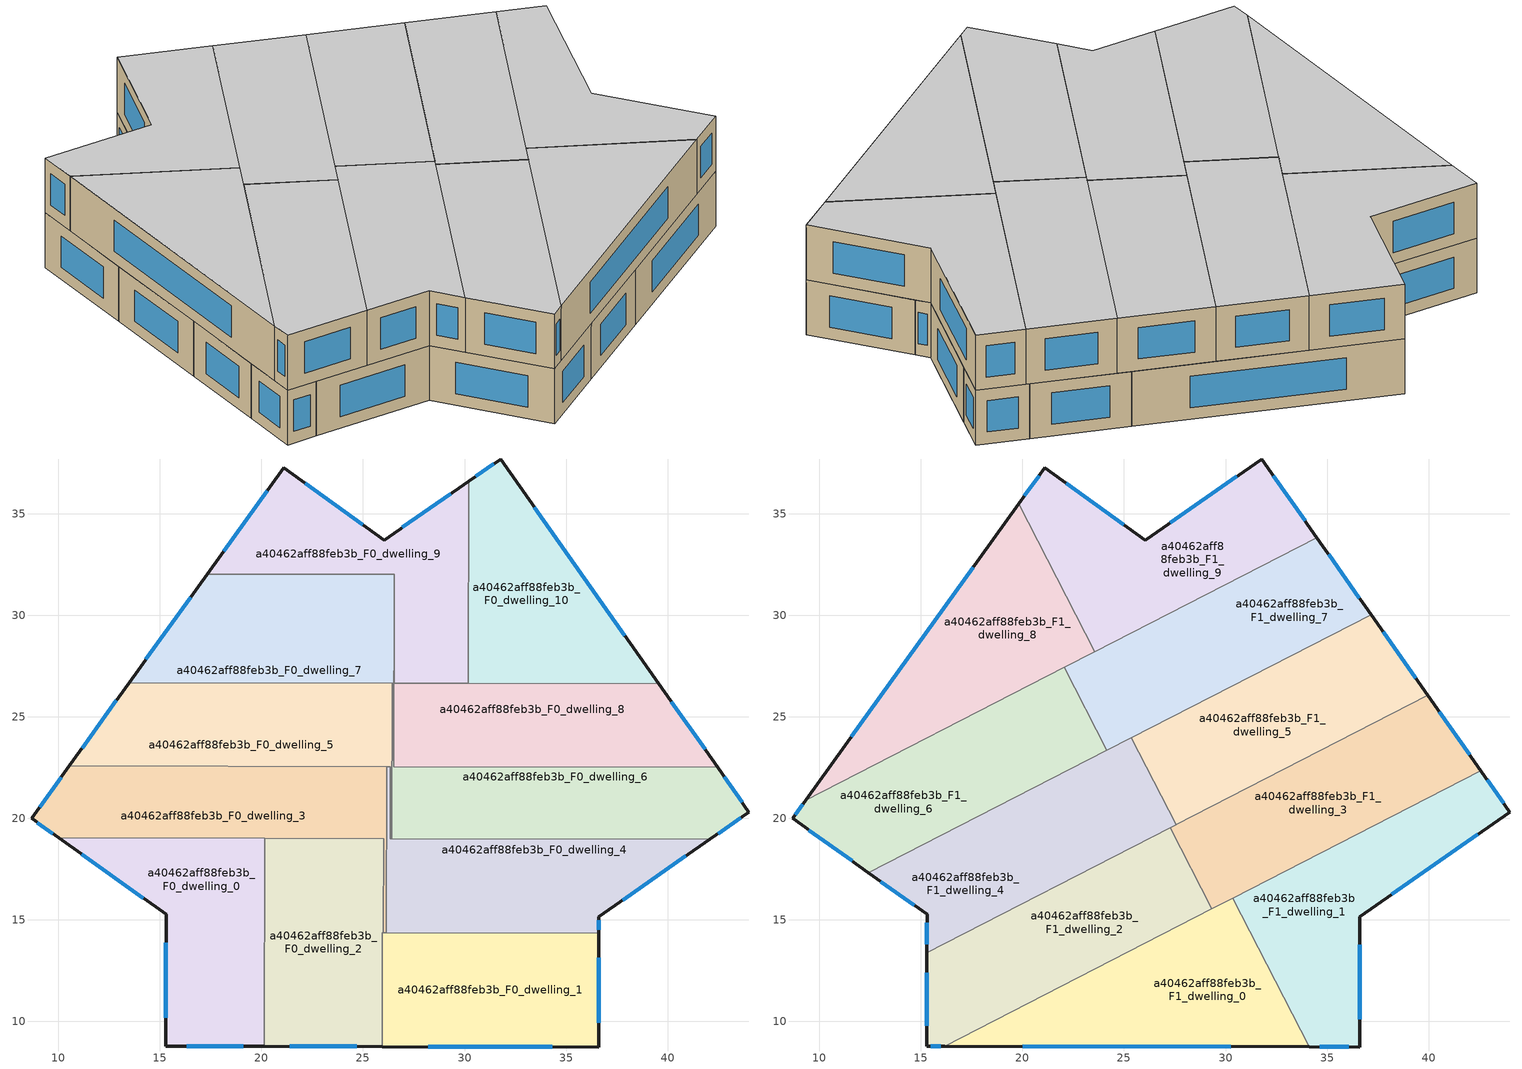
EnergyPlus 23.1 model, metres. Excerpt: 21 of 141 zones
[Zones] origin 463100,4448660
a40462aff88feb3b_F0_dwelling_0
 floor ground (EU_floor_Construction): 20.16,19.01 20.14,8.78 15.28,8.79 15.3,15.27 10.02,19.04 z0
 wall outside (EU_wall_Construction): 10.02,19.04 15.3,15.27 15.28,8.79 20.14,8.78 z0:3
 wall to a40462aff88feb3b_F0_dwelling_2 (EU_wall_Construction): 20.14,8.78 20.16,19.01 z0:3
 wall to a40462aff88feb3b_F0_dwelling_3 (EU_wall_Construction): 20.16,19.01 10.02,19.04 z0:3
 window (EU_Window_Construction): 11.15,18.23 14.17,16.08 / 16.32,8.79 19.1,8.78 / 15.3,13.88 15.29,10.18 z0.64:2.36
a40462aff88feb3b_F0_dwelling_1
 floor ground (EU_floor_Construction): 36.61,14.34 36.6,8.74 25.94,8.76 25.96,14.36 z0
 wall outside (EU_wall_Construction): 25.94,8.76 36.6,8.74 36.61,14.34 z0:3
 wall to a40462aff88feb3b_F0_dwelling_2 (EU_wall_Construction): 26.01,14.36 25.96,14.36 25.94,8.76 z0:3
 wall to a40462aff88feb3b_F0_dwelling_4 (EU_wall_Construction): 36.61,14.34 26.15,14.36 z0:3
 wall to a40462aff88feb3b_F0_dwelling_3 (EU_wall_Construction): 26.15,14.36 26.01,14.36 z0:3
 window (EU_Window_Construction): 28.23,8.76 34.32,8.75 / 36.6,9.94 36.61,13.14 z0.64:2.36
a40462aff88feb3b_F0_dwelling_10
 floor ground (EU_floor_Construction): 31.78,37.7 39.57,26.63 30.19,26.65 30.21,36.61 z0
 wall outside (EU_wall_Construction): 39.57,26.63 31.78,37.7 30.21,36.61 z0:3
 wall to a40462aff88feb3b_F0_dwelling_9 (EU_wall_Construction): 30.21,36.61 30.19,26.65 z0:3
 wall to a40462aff88feb3b_F0_dwelling_8 (EU_wall_Construction): 30.19,26.65 39.57,26.63 z0:3
 window (EU_Window_Construction): 31.44,37.47 30.55,36.84 / 37.9,29 33.45,35.33 z0.64:2.36
a40462aff88feb3b_F0_dwelling_2
 floor ground (EU_floor_Construction): 26.02,19 26.01,14.36 25.96,14.36 25.94,8.76 20.14,8.78 20.16,19.01 z0
 wall outside (EU_wall_Construction): 20.14,8.78 25.94,8.76 z0:3
 wall to a40462aff88feb3b_F0_dwelling_3 (EU_wall_Construction): 26.01,14.36 26.02,19 20.16,19.01 z0:3
 window (EU_Window_Construction): 21.38,8.78 24.7,8.77 z0.64:2.36
a40462aff88feb3b_F0_dwelling_3
 floor ground (EU_floor_Construction): 26.17,22.55 26.15,14.36 26.01,14.36 26.02,19 10.02,19.04 8.67,20 10.53,22.58 z0
 wall outside (EU_wall_Construction): 10.53,22.58 8.67,20 10.02,19.04 z0:3
 wall to a40462aff88feb3b_F0_dwelling_4 (EU_wall_Construction): 26.15,14.36 26.17,22.55 z0:3
 wall to a40462aff88feb3b_F0_dwelling_5 (EU_wall_Construction): 26.17,22.55 10.53,22.58 z0:3
 window (EU_Window_Construction): 8.96,19.79 9.73,19.24 / 10.13,22.03 9.07,20.55 z0.64:2.36
a40462aff88feb3b_F0_dwelling_4
 floor ground (EU_floor_Construction): 42.08,18.97 36.61,15.16 36.61,14.34 26.15,14.36 26.17,22.55 26.35,22.55 26.35,19 z0
 wall outside (EU_wall_Construction): 36.61,14.34 36.61,15.16 42.08,18.97 z0:3
 wall to a40462aff88feb3b_F0_dwelling_5 (EU_wall_Construction): 26.43,19 26.35,19 26.35,22.55 26.17,22.55 z0:3
 wall to a40462aff88feb3b_F0_dwelling_6 (EU_wall_Construction): 42.08,18.97 26.43,19 z0:3
 window (EU_Window_Construction): 37.79,15.97 40.91,18.15 / 36.61,14.51 36.61,14.98 z0.64:2.36
a40462aff88feb3b_F0_dwelling_5
 floor ground (EU_floor_Construction): 26.45,26.66 26.43,19 26.35,19 26.35,22.55 10.53,22.58 13.49,26.69 z0
 wall outside (EU_wall_Construction): 13.49,26.69 10.53,22.58 z0:3
 wall to a40462aff88feb3b_F0_dwelling_6 (EU_wall_Construction): 26.43,19 26.45,26.66 z0:3
 wall to a40462aff88feb3b_F0_dwelling_7 (EU_wall_Construction): 26.45,26.66 13.49,26.69 z0:3
 window (EU_Window_Construction): 12.85,25.81 11.16,23.46 z0.64:2.36
a40462aff88feb3b_F0_dwelling_6
 floor ground (EU_floor_Construction): 42.47,22.51 44.01,20.32 42.08,18.97 26.43,19 26.45,26.66 26.52,26.66 26.51,22.55 z0
 wall outside (EU_wall_Construction): 42.08,18.97 44.01,20.32 42.47,22.51 z0:3
 wall to a40462aff88feb3b_F0_dwelling_7 (EU_wall_Construction): 26.52,22.55 26.51,22.55 26.52,26.66 26.45,26.66 z0:3
 wall to a40462aff88feb3b_F0_dwelling_8 (EU_wall_Construction): 42.47,22.51 26.52,22.55 z0:3
 window (EU_Window_Construction): 43.68,20.79 42.8,22.04 / 42.49,19.26 43.6,20.03 z0.64:2.36
a40462aff88feb3b_F0_dwelling_7
 floor ground (EU_floor_Construction): 26.54,32.02 26.52,22.55 26.51,22.55 26.52,26.66 13.49,26.69 17.33,32.04 z0
 wall outside (EU_wall_Construction): 17.33,32.04 13.49,26.69 z0:3
 wall to a40462aff88feb3b_F0_dwelling_8 (EU_wall_Construction): 26.52,22.55 26.54,32.02 z0:3
 wall to a40462aff88feb3b_F0_dwelling_9 (EU_wall_Construction): 26.54,32.02 17.33,32.04 z0:3
 window (EU_Window_Construction): 16.51,30.89 14.31,27.83 z0.64:2.36
 ceiling adiabatic (EU_roof_Construction): 26.54,29.74 26.54,32.02 21.61,32.03 23.57,28.21 z3
a40462aff88feb3b_F0_dwelling_8
 floor ground (EU_floor_Construction): 39.57,26.63 42.47,22.51 26.52,22.55 26.54,32.02 26.54,26.66 z0
 wall outside (EU_wall_Construction): 42.47,22.51 39.57,26.63 z0:3
 wall to a40462aff88feb3b_F0_dwelling_9 (EU_wall_Construction): 30.19,26.65 26.54,26.66 26.55,32.02 z0:3
 window (EU_Window_Construction): 41.85,23.39 40.19,25.75 z0.64:2.36
a40462aff88feb3b_F0_dwelling_9
 floor ground (EU_floor_Construction): 30.21,36.61 30.19,26.65 26.54,26.66 26.55,32.02 17.33,32.04 21.09,37.26 26.06,33.71 z0
 wall outside (EU_wall_Construction): 30.21,36.61 26.06,33.71 21.09,37.26 17.33,32.04 z0:3
 window (EU_Window_Construction): 20.29,36.14 18.14,33.16 / 24.99,34.47 22.16,36.5 / 29.32,35.99 26.95,34.33 z0.64:2.36
a40462aff88feb3b_F1_dwelling_0
 floor to a40462aff88feb3b_F0_dwelling_1 (EU_floor_Construction): 31.24,14.35 34.11,8.75 25.94,8.77 25.95,13.81 27.02,14.36 z3
 floor to a40462aff88feb3b_F0_dwelling_4 (EU_floor_Construction): 30.35,16.07 31.24,14.35 27.02,14.36 z3
 floor to a40462aff88feb3b_F0_dwelling_2 (EU_floor_Construction): 25.95,13.81 25.94,8.77 20.14,8.78 20.15,10.83 z3
 floor to a40462aff88feb3b_F0_dwelling_0 (EU_floor_Construction): 20.15,10.83 20.14,8.78 16.17,8.79 z3
 wall outside (EU_wall_Construction): 16.17,8.79 34.11,8.75 z3:6
 wall to a40462aff88feb3b_F1_dwelling_1 (EU_wall_Construction): 34.11,8.75 30.35,16.07 z3:6
 wall to a40462aff88feb3b_F1_dwelling_2 (EU_wall_Construction): 29.33,15.54 16.17,8.79 z3:6
 wall to a40462aff88feb3b_F1_dwelling_3 (EU_wall_Construction): 30.35,16.07 29.33,15.54 z3:6
 window (EU_Window_Construction): 20.01,8.78 30.27,8.76 z3.64:5.36
 ceiling to a40462aff88feb3b_F2_dwelling_0 (EU_floor_Construction): 34.11,8.75 30.35,16.07 16.17,8.79 z6
a40462aff88feb3b_F1_dwelling_1
 floor to a40462aff88feb3b_F0_dwelling_4 (EU_floor_Construction): 42.08,18.97 36.61,15.16 36.61,14.34 31.24,14.35 30.35,16.07 36.03,18.98 z3
 floor to a40462aff88feb3b_F0_dwelling_1 (EU_floor_Construction): 36.61,14.34 36.6,8.74 34.11,8.75 31.24,14.35 z3
 floor to a40462aff88feb3b_F0_dwelling_6 (EU_floor_Construction): 42.58,22.35 44.01,20.32 42.08,18.97 36.03,18.98 z3
 wall outside (EU_wall_Construction): 34.11,8.75 36.6,8.74 36.61,15.16 44.01,20.32 42.58,22.35 z3:6
 wall to a40462aff88feb3b_F1_dwelling_3 (EU_wall_Construction): 42.58,22.35 30.35,16.07 z3:6
 window (EU_Window_Construction): 43.71,20.75 42.89,21.91 / 38.2,16.26 42.43,19.21 / 36.6,10.12 36.61,13.78 / 34.65,8.75 36.07,8.74 z3.64:5.36
 ceiling to a40462aff88feb3b_F2_dwelling_1 (EU_floor_Construction): 36.6,8.74 36.61,15.16 44.01,20.32 42.58,22.35 30.35,16.07 34.11,8.75 z6
a40462aff88feb3b_F1_dwelling_2
 floor to a40462aff88feb3b_F0_dwelling_2 (EU_floor_Construction): 26.02,18.9 26.01,14.36 25.96,14.36 25.95,13.81 20.15,10.83 20.16,15.89 z3
 floor to a40462aff88feb3b_F0_dwelling_0 (EU_floor_Construction): 20.16,15.89 20.15,10.83 16.17,8.79 15.28,8.79 15.29,13.39 z3
 floor to a40462aff88feb3b_F0_dwelling_4 (EU_floor_Construction): 27.56,19 29.33,15.54 27.02,14.36 26.15,14.36 26.16,18.97 26.35,19.07 26.35,19 z3
 floor to a40462aff88feb3b_F0_dwelling_3 (EU_floor_Construction): 26.16,18.97 26.15,14.36 26.01,14.36 26.02,18.9 z3
 floor to a40462aff88feb3b_F0_dwelling_6 (EU_floor_Construction): 27.28,19.54 27.55,19 26.43,19 26.43,19.11 z3
 floor to a40462aff88feb3b_F0_dwelling_1 (EU_floor_Construction): 27.02,14.36 25.95,13.81 25.96,14.36 26.03,14.36 26.15,14.36 z3
 wall outside (EU_wall_Construction): 15.29,13.39 15.28,8.79 16.17,8.79 z3:6
 wall to a40462aff88feb3b_F1_dwelling_3 (EU_wall_Construction): 29.33,15.54 27.28,19.54 z3:6
 wall to a40462aff88feb3b_F1_dwelling_4 (EU_wall_Construction): 27.28,19.54 15.29,13.39 z3:6
 window (EU_Window_Construction): 15.47,8.79 15.98,8.79 / 15.29,12.41 15.29,9.78 z3.64:5.36
 ceiling to a40462aff88feb3b_F2_dwelling_2 (EU_floor_Construction): 29.33,15.54 27.28,19.54 15.29,13.39 15.28,8.79 16.17,8.79 z6
a40462aff88feb3b_F1_dwelling_3
 floor to a40462aff88feb3b_F0_dwelling_6 (EU_floor_Construction): 42.47,22.51 42.58,22.35 36.03,18.98 27.56,19 27.28,19.54 33.1,22.53 z3
 floor to a40462aff88feb3b_F0_dwelling_8 (EU_floor_Construction): 39.97,26.06 42.47,22.51 33.1,22.53 z3
 floor to a40462aff88feb3b_F0_dwelling_4 (EU_floor_Construction): 36.03,18.98 29.33,15.54 27.56,19 z3
 wall outside (EU_wall_Construction): 42.58,22.35 39.97,26.06 z3:6
 wall to a40462aff88feb3b_F1_dwelling_5 (EU_wall_Construction): 39.97,26.06 27.56,19.69 z3:6
 wall to a40462aff88feb3b_F1_dwelling_4 (EU_wall_Construction): 27.56,19.69 27.28,19.54 z3:6
 window (EU_Window_Construction): 42.02,23.14 40.53,25.26 z3.64:5.36
 ceiling to a40462aff88feb3b_F2_dwelling_3 (EU_floor_Construction): 42.58,22.35 39.97,26.06 27.28,19.54 29.33,15.54 z6
a40462aff88feb3b_F1_dwelling_4
 floor to a40462aff88feb3b_F0_dwelling_0 (EU_floor_Construction): 20.16,19.01 20.16,15.89 15.29,13.39 15.3,15.27 12.41,17.33 15.71,19.03 z3
 floor to a40462aff88feb3b_F0_dwelling_3 (EU_floor_Construction): 26.1,22.55 26.17,22.4 26.16,18.97 26.02,18.9 26.02,19 15.71,19.03 22.59,22.56 z3
 floor to a40462aff88feb3b_F0_dwelling_2 (EU_floor_Construction): 26.02,19 26.02,18.9 20.16,15.89 20.16,19.01 z3
 floor to a40462aff88feb3b_F0_dwelling_6 (EU_floor_Construction): 26.43,21.89 27.56,19.69 26.43,19.11 z3
 floor to a40462aff88feb3b_F0_dwelling_5 (EU_floor_Construction): 25.36,23.98 26.1,22.55 22.59,22.56 z3; 26.35,22.05 26.43,21.89 26.43,19.11 26.35,19.07 z3
 floor to a40462aff88feb3b_F0_dwelling_4 (EU_floor_Construction): 26.17,22.4 26.35,22.05 26.35,19.07 26.16,18.97 z3
 wall outside (EU_wall_Construction): 12.41,17.33 15.3,15.27 15.29,13.39 z3:6
 wall to a40462aff88feb3b_F1_dwelling_5 (EU_wall_Construction): 27.56,19.69 25.36,23.98 z3:6
 wall to a40462aff88feb3b_F1_dwelling_6 (EU_wall_Construction): 24.15,23.36 12.41,17.33 z3:6
 wall to a40462aff88feb3b_F1_dwelling_7 (EU_wall_Construction): 25.36,23.98 24.15,23.36 z3:6
 window (EU_Window_Construction): 13.03,16.89 14.68,15.71 / 15.3,14.87 15.3,13.8 z3.64:5.36
 ceiling to a40462aff88feb3b_F2_dwelling_4 (EU_floor_Construction): 27.56,19.69 25.36,23.98 12.41,17.33 15.3,15.27 15.29,13.39 z6
a40462aff88feb3b_F1_dwelling_5
 floor to a40462aff88feb3b_F0_dwelling_8 (EU_floor_Construction): 39.57,26.63 39.97,26.06 33.1,22.53 26.52,22.55 26.53,24.58 30.56,26.65 z3
 floor to a40462aff88feb3b_F0_dwelling_10 (EU_floor_Construction): 37.17,30.04 39.57,26.63 30.56,26.65 z3
 floor to a40462aff88feb3b_F0_dwelling_6 (EU_floor_Construction): 33.1,22.53 27.56,19.69 26.43,21.89 26.44,24.53 26.51,24.57 26.51,22.55 z3
 floor to a40462aff88feb3b_F0_dwelling_5 (EU_floor_Construction): 26.44,24.53 26.43,21.89 26.35,22.05 26.35,22.55 26.1,22.55 25.36,23.98 z3
 floor to a40462aff88feb3b_F0_dwelling_4 (EU_floor_Construction): 26.35,22.55 26.35,22.05 26.17,22.4 26.17,22.55 z3
 floor to a40462aff88feb3b_F0_dwelling_7 (EU_floor_Construction): 26.53,24.58 26.52,22.55 26.51,22.55 26.51,24.57 z3
 wall outside (EU_wall_Construction): 39.97,26.06 37.17,30.04 z3:6
 wall to a40462aff88feb3b_F1_dwelling_7 (EU_wall_Construction): 37.17,30.04 25.36,23.98 z3:6
 window (EU_Window_Construction): 39.37,26.91 37.77,29.19 z3.64:5.36
 ceiling to a40462aff88feb3b_F2_dwelling_5 (EU_floor_Construction): 39.97,26.06 37.17,30.04 25.36,23.98 27.56,19.69 z6
a40462aff88feb3b_F1_dwelling_6
 floor to a40462aff88feb3b_F0_dwelling_3 (EU_floor_Construction): 22.59,22.56 15.71,19.03 10.02,19.04 8.67,20 9.32,20.9 12.59,22.58 z3
 floor to a40462aff88feb3b_F0_dwelling_0 (EU_floor_Construction): 15.71,19.03 12.41,17.33 10.02,19.04 z3
 floor to a40462aff88feb3b_F0_dwelling_5 (EU_floor_Construction): 22.45,26.67 24.15,23.36 22.59,22.56 12.59,22.58 20.57,26.67 z3
 floor to a40462aff88feb3b_F0_dwelling_7 (EU_floor_Construction): 22.06,27.44 22.45,26.67 20.57,26.67 z3
 wall outside (EU_wall_Construction): 9.32,20.9 8.67,20 12.41,17.33 z3:6
 wall to a40462aff88feb3b_F1_dwelling_7 (EU_wall_Construction): 24.15,23.36 22.06,27.44 z3:6
 wall to a40462aff88feb3b_F1_dwelling_8 (EU_wall_Construction): 22.06,27.44 9.32,20.9 z3:6
 window (EU_Window_Construction): 9.18,20.71 8.81,20.19 / 9.47,19.43 11.61,17.9 z3.64:5.36
 ceiling to a40462aff88feb3b_F2_dwelling_6 (EU_floor_Construction): 24.15,23.36 22.06,27.44 9.32,20.9 8.67,20 12.41,17.33 z6
a40462aff88feb3b_F1_dwelling_7
 floor outside (EU_floor_Construction): 26.55,29.74 26.53,24.58 26.54,29.74 z3
 floor to a40462aff88feb3b_F0_dwelling_10 (EU_floor_Construction): 34.5,33.83 37.17,30.04 30.56,26.65 30.19,26.65 30.2,31.62 z3
 floor to a40462aff88feb3b_F0_dwelling_5 (EU_floor_Construction): 26.45,26.66 26.44,24.53 24.15,23.36 22.45,26.67 z3
 floor to a40462aff88feb3b_F0_dwelling_8 (EU_floor_Construction): 30.56,26.65 26.53,24.58 26.55,29.74 26.54,26.66 z3
 floor to a40462aff88feb3b_F0_dwelling_9 (EU_floor_Construction): 30.2,31.62 30.19,26.65 26.54,26.66 26.55,29.74 z3
 floor to a40462aff88feb3b_F0_dwelling_6 (EU_floor_Construction): 26.52,26.66 26.51,24.57 26.44,24.53 26.45,26.66 z3
 floor to a40462aff88feb3b_F0_dwelling_7 (EU_floor_Construction): 26.54,29.74 26.53,24.58 26.51,24.57 26.52,26.66 22.45,26.67 22.06,27.44 z3
 wall outside (EU_wall_Construction): 37.17,30.04 34.51,33.83 z3:6
 wall to a40462aff88feb3b_F1_dwelling_9 (EU_wall_Construction): 34.51,33.83 23.57,28.21 z3:6
 wall to a40462aff88feb3b_F1_dwelling_8 (EU_wall_Construction): 23.57,28.21 22.06,27.44 z3:6
 window (EU_Window_Construction): 36.6,30.85 35.08,33.02 z3.64:5.36
 ceiling to a40462aff88feb3b_F2_dwelling_7 (EU_floor_Construction): 37.17,30.04 34.51,33.83 22.06,27.44 24.15,23.36 z6
a40462aff88feb3b_F1_dwelling_8
 floor to a40462aff88feb3b_F0_dwelling_5 (EU_floor_Construction): 20.57,26.67 12.59,22.58 10.53,22.58 13.49,26.69 z3
 floor to a40462aff88feb3b_F0_dwelling_3 (EU_floor_Construction): 12.59,22.58 9.32,20.9 10.53,22.58 z3
 floor to a40462aff88feb3b_F0_dwelling_7 (EU_floor_Construction): 21.61,32.03 23.57,28.21 20.57,26.67 13.49,26.69 17.33,32.04 z3
 floor to a40462aff88feb3b_F0_dwelling_9 (EU_floor_Construction): 19.83,35.5 21.61,32.03 17.33,32.04 z3
 wall outside (EU_wall_Construction): 19.83,35.5 9.32,20.9 z3:6
 wall to a40462aff88feb3b_F1_dwelling_9 (EU_wall_Construction): 23.57,28.21 19.83,35.5 z3:6
 window (EU_Window_Construction): 17.58,32.37 11.57,24.03 z3.64:5.36
 ceiling to a40462aff88feb3b_F2_dwelling_8 (EU_floor_Construction): 23.57,28.21 19.83,35.5 9.32,20.9 z6
a40462aff88feb3b_F1_dwelling_9
 floor to a40462aff88feb3b_F0_dwelling_9 (EU_floor_Construction): 30.21,36.61 30.2,31.62 26.55,29.74 26.55,32.02 21.61,32.03 19.83,35.5 21.09,37.26 26.06,33.71 z3
 floor adiabatic (EU_floor_Construction): 26.55,32.02 26.55,29.74 23.57,28.21 21.61,32.03 z3
 floor to a40462aff88feb3b_F0_dwelling_10 (EU_floor_Construction): 31.78,37.7 34.5,33.83 30.2,31.62 30.21,36.61 z3
 wall outside (EU_wall_Construction): 34.51,33.83 31.78,37.7 26.06,33.71 21.09,37.26 19.83,35.5 z3:6
 window (EU_Window_Construction): 20.82,36.89 20.1,35.88 / 24.99,34.47 22.16,36.5 / 30.55,36.85 27.28,34.57 / 33.92,34.66 32.36,36.87 z3.64:5.36
 ceiling to a40462aff88feb3b_F2_dwelling_9 (EU_floor_Construction): 34.51,33.83 31.78,37.7 26.06,33.71 21.09,37.26 19.83,35.5 23.57,28.21 z6
[Building]
EU S2 Campaign: North Axis=0; Terrain=City; Solar Distribution=FullExterior
[Site:Location]
Yerevan-Zvartnots.Intl.AP: Latitude=40.15; Longitude=44.383; Time Zone=4; Elevation=854
[SizingPeriod:WeatherFileDays]
AnnualSizingPeriod: Begin Month=1; Begin Day of Month=1; End Month=12; End Day of Month=31; Day of Week for Start Day=Monday; Use Weather File Daylight Saving Period=No; Use Weather File Rain and Snow Indicators=No
[MATERIAL]
EU_InternalMass_Material: Roughness=MediumRough; Thickness=0.1; Conductivity=1; Density=1800; Specific Heat=900; Thermal Absorptance=0.9; Solar Absorptance=0.7; Visible Absorptance=0.7
[MATERIAL:NOMASS] Roughness=MediumRough; Thermal Absorptance=0.9; Solar Absorptance=0.7; Visible Absorptance=0.7
Name | Thermal Resistance
EU_wall_NoMass | 1.05043
EU_roof_NoMass | 1.45357
EU_floor_NoMass | 0.478065
[WINDOWMATERIAL:SIMPLEGLAZINGSYSTEM]
EU_Window_SimpleGlazing: UFactor=2.5566; Solar Heat Gain Coefficient=0.75; Visible Transmittance=0.75
[CONSTRUCTION]
EU_wall_Construction: EU_wall_NoMass
EU_roof_Construction: EU_roof_NoMass
EU_floor_Construction: EU_floor_NoMass
EU_Window_Construction: EU_Window_SimpleGlazing
EU_InternalMass_Construction: EU_InternalMass_Material
[ZONE] Type=1; Multiplier=1; Ceiling Height=autocalculate; Floor Area=autocalculate; Part of Total Floor Area=Yes
Name | Volume
a40462aff88feb3b_F0_dwelling_0 | 178.931
a40462aff88feb3b_F1_dwelling_0; a40462aff88feb3b_F1_dwelling_7 | 196.815
a40462aff88feb3b_F0_dwelling_1 | 178.919
a40462aff88feb3b_F1_dwelling_1 | 196.827
a40462aff88feb3b_F0_dwelling_10 | 178.902
a40462aff88feb3b_F0_dwelling_2 | 178.923
a40462aff88feb3b_F1_dwelling_2; a40462aff88feb3b_F1_dwelling_9 | 196.801
a40462aff88feb3b_F0_dwelling_3; a40462aff88feb3b_F0_dwelling_7 | 178.937
a40462aff88feb3b_F1_dwelling_3 | 196.794
a40462aff88feb3b_F0_dwelling_4 | 178.929
a40462aff88feb3b_F1_dwelling_4; a40462aff88feb3b_F1_dwelling_6 | 196.822
a40462aff88feb3b_F0_dwelling_5 | 178.92
a40462aff88feb3b_F1_dwelling_5 | 196.834
a40462aff88feb3b_F0_dwelling_6 | 178.927
a40462aff88feb3b_F0_dwelling_8 | 178.849
a40462aff88feb3b_F1_dwelling_8 | 196.807
a40462aff88feb3b_F0_dwelling_9 | 178.916
[INTERNALMASS] Construction=EU_InternalMass_Construction
Name | Zone or ZoneList | Surface Area
a40462aff88feb3b_F0_dwelling_0_EU_InternalMass | a40462aff88feb3b_F0_dwelling_0 | 59.6459
a40462aff88feb3b_F0_dwelling_1_EU_InternalMass | a40462aff88feb3b_F0_dwelling_1 | 59.6411
a40462aff88feb3b_F0_dwelling_2_EU_InternalMass | a40462aff88feb3b_F0_dwelling_2 | 59.6411
a40462aff88feb3b_F0_dwelling_3_EU_InternalMass | a40462aff88feb3b_F0_dwelling_3 | 59.6454
a40462aff88feb3b_F0_dwelling_4_EU_InternalMass | a40462aff88feb3b_F0_dwelling_4 | 59.6446
a40462aff88feb3b_F0_dwelling_5_EU_InternalMass | a40462aff88feb3b_F0_dwelling_5 | 59.6383
a40462aff88feb3b_F0_dwelling_6_EU_InternalMass | a40462aff88feb3b_F0_dwelling_6 | 59.6427
a40462aff88feb3b_F0_dwelling_7_EU_InternalMass | a40462aff88feb3b_F0_dwelling_7 | 59.6465
a40462aff88feb3b_F0_dwelling_8_EU_InternalMass | a40462aff88feb3b_F0_dwelling_8 | 59.641
a40462aff88feb3b_F0_dwelling_9_EU_InternalMass | a40462aff88feb3b_F0_dwelling_9 | 59.6387
a40462aff88feb3b_F0_dwelling_10_EU_InternalMass | a40462aff88feb3b_F0_dwelling_10 | 59.6341
a40462aff88feb3b_F1_dwelling_0_EU_InternalMass | a40462aff88feb3b_F1_dwelling_0 | 65.609
a40462aff88feb3b_F1_dwelling_1_EU_InternalMass | a40462aff88feb3b_F1_dwelling_1 | 65.6089
a40462aff88feb3b_F1_dwelling_2_EU_InternalMass | a40462aff88feb3b_F1_dwelling_2 | 65.6001
a40462aff88feb3b_F1_dwelling_3_EU_InternalMass | a40462aff88feb3b_F1_dwelling_3 | 65.5973
a40462aff88feb3b_F1_dwelling_4_EU_InternalMass | a40462aff88feb3b_F1_dwelling_4 | 65.6062
a40462aff88feb3b_F1_dwelling_5_EU_InternalMass | a40462aff88feb3b_F1_dwelling_5 | 65.6129
a40462aff88feb3b_F1_dwelling_6_EU_InternalMass | a40462aff88feb3b_F1_dwelling_6 | 65.6077
a40462aff88feb3b_F1_dwelling_7_EU_InternalMass | a40462aff88feb3b_F1_dwelling_7 | 65.6056
a40462aff88feb3b_F1_dwelling_8_EU_InternalMass | a40462aff88feb3b_F1_dwelling_8 | 65.602
a40462aff88feb3b_F1_dwelling_9_EU_InternalMass | a40462aff88feb3b_F1_dwelling_9 | 65.6014
[OTHEREQUIPMENT] Fuel Type=Electricity; Design Level Calculation Method=Watts/Area; Power per Zone Floor Area=1; Fraction Latent=0; Fraction Radiant=0; Fraction Lost=0; Carbon Dioxide Generation Rate=0; EndUse Subcategory=EU_Step8_InternalGains
Name | Zone or ZoneList or Space or SpaceList | Schedule
EU_Step8_InternalGain_a40462aff88feb3b_F0_dwelling_0_f000 | a40462aff88feb3b_F0_dwelling_0 | EU_Step8_GainSchedule_a40462aff88feb3b_F0_dwelling_0_f000
EU_Step8_InternalGain_a40462aff88feb3b_F0_dwelling_1_f000 | a40462aff88feb3b_F0_dwelling_1 | EU_Step8_GainSchedule_a40462aff88feb3b_F0_dwelling_1_f000
EU_Step8_InternalGain_a40462aff88feb3b_F0_dwelling_2_f000 | a40462aff88feb3b_F0_dwelling_2 | EU_Step8_GainSchedule_a40462aff88feb3b_F0_dwelling_2_f000
EU_Step8_InternalGain_a40462aff88feb3b_F0_dwelling_3_f000 | a40462aff88feb3b_F0_dwelling_3 | EU_Step8_GainSchedule_a40462aff88feb3b_F0_dwelling_3_f000
EU_Step8_InternalGain_a40462aff88feb3b_F0_dwelling_4_f000 | a40462aff88feb3b_F0_dwelling_4 | EU_Step8_GainSchedule_a40462aff88feb3b_F0_dwelling_4_f000
EU_Step8_InternalGain_a40462aff88feb3b_F0_dwelling_5_f000 | a40462aff88feb3b_F0_dwelling_5 | EU_Step8_GainSchedule_a40462aff88feb3b_F0_dwelling_5_f000
EU_Step8_InternalGain_a40462aff88feb3b_F0_dwelling_6_f000 | a40462aff88feb3b_F0_dwelling_6 | EU_Step8_GainSchedule_a40462aff88feb3b_F0_dwelling_6_f000
EU_Step8_InternalGain_a40462aff88feb3b_F0_dwelling_7_f000 | a40462aff88feb3b_F0_dwelling_7 | EU_Step8_GainSchedule_a40462aff88feb3b_F0_dwelling_7_f000
EU_Step8_InternalGain_a40462aff88feb3b_F0_dwelling_8_f000 | a40462aff88feb3b_F0_dwelling_8 | EU_Step8_GainSchedule_a40462aff88feb3b_F0_dwelling_8_f000
EU_Step8_InternalGain_a40462aff88feb3b_F0_dwelling_9_f000 | a40462aff88feb3b_F0_dwelling_9 | EU_Step8_GainSchedule_a40462aff88feb3b_F0_dwelling_9_f000
EU_Step8_InternalGain_a40462aff88feb3b_F0_dwelling_10_f000 | a40462aff88feb3b_F0_dwelling_10 | EU_Step8_GainSchedule_a40462aff88feb3b_F0_dwelling_10_f000
EU_Step8_InternalGain_a40462aff88feb3b_F1_dwelling_0_f000 | a40462aff88feb3b_F1_dwelling_0 | EU_Step8_GainSchedule_a40462aff88feb3b_F1_dwelling_0_f000
EU_Step8_InternalGain_a40462aff88feb3b_F1_dwelling_1_f000 | a40462aff88feb3b_F1_dwelling_1 | EU_Step8_GainSchedule_a40462aff88feb3b_F1_dwelling_1_f000
EU_Step8_InternalGain_a40462aff88feb3b_F1_dwelling_2_f000 | a40462aff88feb3b_F1_dwelling_2 | EU_Step8_GainSchedule_a40462aff88feb3b_F1_dwelling_2_f000
EU_Step8_InternalGain_a40462aff88feb3b_F1_dwelling_3_f000 | a40462aff88feb3b_F1_dwelling_3 | EU_Step8_GainSchedule_a40462aff88feb3b_F1_dwelling_3_f000
EU_Step8_InternalGain_a40462aff88feb3b_F1_dwelling_4_f000 | a40462aff88feb3b_F1_dwelling_4 | EU_Step8_GainSchedule_a40462aff88feb3b_F1_dwelling_4_f000
EU_Step8_InternalGain_a40462aff88feb3b_F1_dwelling_5_f000 | a40462aff88feb3b_F1_dwelling_5 | EU_Step8_GainSchedule_a40462aff88feb3b_F1_dwelling_5_f000
EU_Step8_InternalGain_a40462aff88feb3b_F1_dwelling_6_f000 | a40462aff88feb3b_F1_dwelling_6 | EU_Step8_GainSchedule_a40462aff88feb3b_F1_dwelling_6_f000
EU_Step8_InternalGain_a40462aff88feb3b_F1_dwelling_7_f000 | a40462aff88feb3b_F1_dwelling_7 | EU_Step8_GainSchedule_a40462aff88feb3b_F1_dwelling_7_f000
EU_Step8_InternalGain_a40462aff88feb3b_F1_dwelling_8_f000 | a40462aff88feb3b_F1_dwelling_8 | EU_Step8_GainSchedule_a40462aff88feb3b_F1_dwelling_8_f000
EU_Step8_InternalGain_a40462aff88feb3b_F1_dwelling_9_f000 | a40462aff88feb3b_F1_dwelling_9 | EU_Step8_GainSchedule_a40462aff88feb3b_F1_dwelling_9_f000
[ZONEVENTILATION:DESIGNFLOWRATE] Schedule=EU_AlwaysOn; Design Flow Rate Calculation Method=AirChanges/Hour; Air Changes per Hour=0.557805; Ventilation Type=Natural; Fan Pressure Rise=0; Fan Total Efficiency=1; Constant Term Coefficient=1; Temperature Term Coefficient=0; Velocity Term Coefficient=0; Velocity Squared Term Coefficient=0; Minimum Indoor Temperature=-100; Maximum Indoor Temperature=100; Delta Temperature=-100; Minimum Outdoor Temperature=-100; Maximum Outdoor Temperature=100; Maximum Wind Speed=40
Name | Zone or ZoneList or Space or SpaceList
EU_ConstantAir_a40462aff88feb3b_F0_dwelling_0 | a40462aff88feb3b_F0_dwelling_0
EU_ConstantAir_a40462aff88feb3b_F0_dwelling_1 | a40462aff88feb3b_F0_dwelling_1
EU_ConstantAir_a40462aff88feb3b_F0_dwelling_2 | a40462aff88feb3b_F0_dwelling_2
EU_ConstantAir_a40462aff88feb3b_F0_dwelling_3 | a40462aff88feb3b_F0_dwelling_3
EU_ConstantAir_a40462aff88feb3b_F0_dwelling_4 | a40462aff88feb3b_F0_dwelling_4
EU_ConstantAir_a40462aff88feb3b_F0_dwelling_5 | a40462aff88feb3b_F0_dwelling_5
EU_ConstantAir_a40462aff88feb3b_F0_dwelling_6 | a40462aff88feb3b_F0_dwelling_6
EU_ConstantAir_a40462aff88feb3b_F0_dwelling_7 | a40462aff88feb3b_F0_dwelling_7
EU_ConstantAir_a40462aff88feb3b_F0_dwelling_8 | a40462aff88feb3b_F0_dwelling_8
EU_ConstantAir_a40462aff88feb3b_F0_dwelling_9 | a40462aff88feb3b_F0_dwelling_9
EU_ConstantAir_a40462aff88feb3b_F0_dwelling_10 | a40462aff88feb3b_F0_dwelling_10
EU_ConstantAir_a40462aff88feb3b_F1_dwelling_0 | a40462aff88feb3b_F1_dwelling_0
EU_ConstantAir_a40462aff88feb3b_F1_dwelling_1 | a40462aff88feb3b_F1_dwelling_1
EU_ConstantAir_a40462aff88feb3b_F1_dwelling_2 | a40462aff88feb3b_F1_dwelling_2
EU_ConstantAir_a40462aff88feb3b_F1_dwelling_3 | a40462aff88feb3b_F1_dwelling_3
EU_ConstantAir_a40462aff88feb3b_F1_dwelling_4 | a40462aff88feb3b_F1_dwelling_4
EU_ConstantAir_a40462aff88feb3b_F1_dwelling_5 | a40462aff88feb3b_F1_dwelling_5
EU_ConstantAir_a40462aff88feb3b_F1_dwelling_6 | a40462aff88feb3b_F1_dwelling_6
EU_ConstantAir_a40462aff88feb3b_F1_dwelling_7 | a40462aff88feb3b_F1_dwelling_7
EU_ConstantAir_a40462aff88feb3b_F1_dwelling_8 | a40462aff88feb3b_F1_dwelling_8
EU_ConstantAir_a40462aff88feb3b_F1_dwelling_9 | a40462aff88feb3b_F1_dwelling_9
[HVACTEMPLATE:THERMOSTAT] Constant Heating Setpoint=20; Constant Cooling Setpoint=50
EU_HeatOnly_a40462aff88feb3b_F0_dwelling_0; EU_HeatOnly_a40462aff88feb3b_F0_dwelling_1; EU_HeatOnly_a40462aff88feb3b_F0_dwelling_2; EU_HeatOnly_a40462aff88feb3b_F0_dwelling_3; EU_HeatOnly_a40462aff88feb3b_F0_dwelling_4; EU_HeatOnly_a40462aff88feb3b_F0_dwelling_5; EU_HeatOnly_a40462aff88feb3b_F0_dwelling_6; EU_HeatOnly_a40462aff88feb3b_F0_dwelling_7; EU_HeatOnly_a40462aff88feb3b_F0_dwelling_8; EU_HeatOnly_a40462aff88feb3b_F0_dwelling_9; EU_HeatOnly_a40462aff88feb3b_F0_dwelling_10; EU_HeatOnly_a40462aff88feb3b_F1_dwelling_0; EU_HeatOnly_a40462aff88feb3b_F1_dwelling_1; EU_HeatOnly_a40462aff88feb3b_F1_dwelling_2; EU_HeatOnly_a40462aff88feb3b_F1_dwelling_3; EU_HeatOnly_a40462aff88feb3b_F1_dwelling_4; EU_HeatOnly_a40462aff88feb3b_F1_dwelling_5; EU_HeatOnly_a40462aff88feb3b_F1_dwelling_6; EU_HeatOnly_a40462aff88feb3b_F1_dwelling_7; EU_HeatOnly_a40462aff88feb3b_F1_dwelling_8; EU_HeatOnly_a40462aff88feb3b_F1_dwelling_9; EU_HeatOnly_a40462aff88feb3b_F2_dwelling_0; EU_HeatOnly_a40462aff88feb3b_F2_dwelling_1; EU_HeatOnly_a40462aff88feb3b_F2_dwelling_2; EU_HeatOnly_a40462aff88feb3b_F2_dwelling_3; EU_HeatOnly_a40462aff88feb3b_F2_dwelling_4; EU_HeatOnly_a40462aff88feb3b_F2_dwelling_5; EU_HeatOnly_a40462aff88feb3b_F2_dwelling_6; EU_HeatOnly_a40462aff88feb3b_F2_dwelling_7; EU_HeatOnly_a40462aff88feb3b_F2_dwelling_8; EU_HeatOnly_a40462aff88feb3b_F2_dwelling_9; EU_HeatOnly_a40462aff88feb3b_F3_dwelling_0; EU_HeatOnly_a40462aff88feb3b_F3_dwelling_1; EU_HeatOnly_a40462aff88feb3b_F3_dwelling_2; EU_HeatOnly_a40462aff88feb3b_F3_dwelling_3; EU_HeatOnly_a40462aff88feb3b_F3_dwelling_4; EU_HeatOnly_a40462aff88feb3b_F3_dwelling_5; EU_HeatOnly_a40462aff88feb3b_F3_dwelling_6; EU_HeatOnly_a40462aff88feb3b_F3_dwelling_7; EU_HeatOnly_a40462aff88feb3b_F3_dwelling_8; EU_HeatOnly_a40462aff88feb3b_F3_dwelling_9; EU_HeatOnly_a40462aff88feb3b_F4_dwelling_0; EU_HeatOnly_a40462aff88feb3b_F4_dwelling_1; EU_HeatOnly_a40462aff88feb3b_F4_dwelling_2; EU_HeatOnly_a40462aff88feb3b_F4_dwelling_3; EU_HeatOnly_a40462aff88feb3b_F4_dwelling_4; EU_HeatOnly_a40462aff88feb3b_F4_dwelling_5; EU_HeatOnly_a40462aff88feb3b_F4_dwelling_6; EU_HeatOnly_a40462aff88feb3b_F4_dwelling_7; EU_HeatOnly_a40462aff88feb3b_F4_dwelling_8; EU_HeatOnly_a40462aff88feb3b_F4_dwelling_9; EU_HeatOnly_a40462aff88feb3b_F5_dwelling_0; EU_HeatOnly_a40462aff88feb3b_F5_dwelling_1; EU_HeatOnly_a40462aff88feb3b_F5_dwelling_2; EU_HeatOnly_a40462aff88feb3b_F5_dwelling_3; EU_HeatOnly_a40462aff88feb3b_F5_dwelling_4; EU_HeatOnly_a40462aff88feb3b_F5_dwelling_5; EU_HeatOnly_a40462aff88feb3b_F5_dwelling_6; EU_HeatOnly_a40462aff88feb3b_F5_dwelling_7; EU_HeatOnly_a40462aff88feb3b_F5_dwelling_8; EU_HeatOnly_a40462aff88feb3b_F5_dwelling_9; EU_HeatOnly_a40462aff88feb3b_F6_dwelling_0; EU_HeatOnly_a40462aff88feb3b_F6_dwelling_1; EU_HeatOnly_a40462aff88feb3b_F6_dwelling_2; EU_HeatOnly_a40462aff88feb3b_F6_dwelling_3; EU_HeatOnly_a40462aff88feb3b_F6_dwelling_4; EU_HeatOnly_a40462aff88feb3b_F6_dwelling_5; EU_HeatOnly_a40462aff88feb3b_F6_dwelling_6; EU_HeatOnly_a40462aff88feb3b_F6_dwelling_7; EU_HeatOnly_a40462aff88feb3b_F6_dwelling_8; EU_HeatOnly_a40462aff88feb3b_F6_dwelling_9; EU_HeatOnly_a40462aff88feb3b_F7_dwelling_0; EU_HeatOnly_a40462aff88feb3b_F7_dwelling_1; EU_HeatOnly_a40462aff88feb3b_F7_dwelling_2; EU_HeatOnly_a40462aff88feb3b_F7_dwelling_3; EU_HeatOnly_a40462aff88feb3b_F7_dwelling_4; EU_HeatOnly_a40462aff88feb3b_F7_dwelling_5; EU_HeatOnly_a40462aff88feb3b_F7_dwelling_6; EU_HeatOnly_a40462aff88feb3b_F7_dwelling_7; EU_HeatOnly_a40462aff88feb3b_F7_dwelling_8; EU_HeatOnly_a40462aff88feb3b_F7_dwelling_9; EU_HeatOnly_a40462aff88feb3b_F8_dwelling_0; EU_HeatOnly_a40462aff88feb3b_F8_dwelling_1; EU_HeatOnly_a40462aff88feb3b_F8_dwelling_2; EU_HeatOnly_a40462aff88feb3b_F8_dwelling_3; EU_HeatOnly_a40462aff88feb3b_F8_dwelling_4; EU_HeatOnly_a40462aff88feb3b_F8_dwelling_5; EU_HeatOnly_a40462aff88feb3b_F8_dwelling_6; EU_HeatOnly_a40462aff88feb3b_F8_dwelling_7; EU_HeatOnly_a40462aff88feb3b_F8_dwelling_8; EU_HeatOnly_a40462aff88feb3b_F8_dwelling_9; EU_HeatOnly_a40462aff88feb3b_F9_dwelling_0; EU_HeatOnly_a40462aff88feb3b_F9_dwelling_1; EU_HeatOnly_a40462aff88feb3b_F9_dwelling_2; EU_HeatOnly_a40462aff88feb3b_F9_dwelling_3; EU_HeatOnly_a40462aff88feb3b_F9_dwelling_4; EU_HeatOnly_a40462aff88feb3b_F9_dwelling_5; EU_HeatOnly_a40462aff88feb3b_F9_dwelling_6; EU_HeatOnly_a40462aff88feb3b_F9_dwelling_7; EU_HeatOnly_a40462aff88feb3b_F9_dwelling_8; EU_HeatOnly_a40462aff88feb3b_F9_dwelling_9; EU_HeatOnly_a40462aff88feb3b_F10_dwelling_0; EU_HeatOnly_a40462aff88feb3b_F10_dwelling_1; EU_HeatOnly_a40462aff88feb3b_F10_dwelling_2; EU_HeatOnly_a40462aff88feb3b_F10_dwelling_3; EU_HeatOnly_a40462aff88feb3b_F10_dwelling_4; EU_HeatOnly_a40462aff88feb3b_F10_dwelling_5; EU_HeatOnly_a40462aff88feb3b_F10_dwelling_6; EU_HeatOnly_a40462aff88feb3b_F10_dwelling_7; EU_HeatOnly_a40462aff88feb3b_F10_dwelling_8; EU_HeatOnly_a40462aff88feb3b_F10_dwelling_9; EU_HeatOnly_a40462aff88feb3b_F11_dwelling_0; EU_HeatOnly_a40462aff88feb3b_F11_dwelling_1; EU_HeatOnly_a40462aff88feb3b_F11_dwelling_2; EU_HeatOnly_a40462aff88feb3b_F11_dwelling_3; EU_HeatOnly_a40462aff88feb3b_F11_dwelling_4; EU_HeatOnly_a40462aff88feb3b_F11_dwelling_5; EU_HeatOnly_a40462aff88feb3b_F11_dwelling_6; EU_HeatOnly_a40462aff88feb3b_F11_dwelling_7; EU_HeatOnly_a40462aff88feb3b_F11_dwelling_8; EU_HeatOnly_a40462aff88feb3b_F11_dwelling_9; EU_HeatOnly_a40462aff88feb3b_F12_dwelling_0; EU_HeatOnly_a40462aff88feb3b_F12_dwelling_1; EU_HeatOnly_a40462aff88feb3b_F12_dwelling_2; EU_HeatOnly_a40462aff88feb3b_F12_dwelling_3; EU_HeatOnly_a40462aff88feb3b_F12_dwelling_4; EU_HeatOnly_a40462aff88feb3b_F12_dwelling_5; EU_HeatOnly_a40462aff88feb3b_F12_dwelling_6; EU_HeatOnly_a40462aff88feb3b_F12_dwelling_7; EU_HeatOnly_a40462aff88feb3b_F12_dwelling_8; EU_HeatOnly_a40462aff88feb3b_F12_dwelling_9; EU_HeatOnly_a40462aff88feb3b_F13_dwelling_0; EU_HeatOnly_a40462aff88feb3b_F13_dwelling_1; EU_HeatOnly_a40462aff88feb3b_F13_dwelling_2; EU_HeatOnly_a40462aff88feb3b_F13_dwelling_3; EU_HeatOnly_a40462aff88feb3b_F13_dwelling_4; EU_HeatOnly_a40462aff88feb3b_F13_dwelling_5; EU_HeatOnly_a40462aff88feb3b_F13_dwelling_6; EU_HeatOnly_a40462aff88feb3b_F13_dwelling_7; EU_HeatOnly_a40462aff88feb3b_F13_dwelling_8; EU_HeatOnly_a40462aff88feb3b_F13_dwelling_9
[HVACTEMPLATE:ZONE:IDEALLOADSAIRSYSTEM] System Availability Schedule=EU_AlwaysOn; Maximum Heating Supply Air Temperature=50; Minimum Cooling Supply Air Temperature=13; Maximum Heating Supply Air Humidity Ratio=0.0156; Minimum Cooling Supply Air Humidity Ratio=0.0077; Heating Limit=NoLimit; Cooling Limit=NoLimit; Heating Availability Schedule=EU_AlwaysOn; Cooling Availability Schedule=EU_CoolingOff; Dehumidification Control Type=ConstantSensibleHeatRatio; Cooling Sensible Heat Ratio=0.7; Dehumidification Setpoint=60; Humidification Control Type=None; Humidification Setpoint=30; Outdoor Air Method=None; Outdoor Air Flow Rate per Person=0.00944; Outdoor Air Flow Rate per Zone Floor Area=0; Outdoor Air Flow Rate per Zone=0; Demand Controlled Ventilation Type=None; Outdoor Air Economizer Type=NoEconomizer; Heat Recovery Type=None; Sensible Heat Recovery Effectiveness=0.7; Latent Heat Recovery Effectiveness=0.65
Name | Template Thermostat
a40462aff88feb3b_F0_dwelling_0 | EU_HeatOnly_a40462aff88feb3b_F0_dwelling_0
a40462aff88feb3b_F0_dwelling_1 | EU_HeatOnly_a40462aff88feb3b_F0_dwelling_1
a40462aff88feb3b_F0_dwelling_2 | EU_HeatOnly_a40462aff88feb3b_F0_dwelling_2
a40462aff88feb3b_F0_dwelling_3 | EU_HeatOnly_a40462aff88feb3b_F0_dwelling_3
a40462aff88feb3b_F0_dwelling_4 | EU_HeatOnly_a40462aff88feb3b_F0_dwelling_4
a40462aff88feb3b_F0_dwelling_5 | EU_HeatOnly_a40462aff88feb3b_F0_dwelling_5
a40462aff88feb3b_F0_dwelling_6 | EU_HeatOnly_a40462aff88feb3b_F0_dwelling_6
a40462aff88feb3b_F0_dwelling_7 | EU_HeatOnly_a40462aff88feb3b_F0_dwelling_7
a40462aff88feb3b_F0_dwelling_8 | EU_HeatOnly_a40462aff88feb3b_F0_dwelling_8
a40462aff88feb3b_F0_dwelling_9 | EU_HeatOnly_a40462aff88feb3b_F0_dwelling_9
a40462aff88feb3b_F0_dwelling_10 | EU_HeatOnly_a40462aff88feb3b_F0_dwelling_10
a40462aff88feb3b_F1_dwelling_0 | EU_HeatOnly_a40462aff88feb3b_F1_dwelling_0
a40462aff88feb3b_F1_dwelling_1 | EU_HeatOnly_a40462aff88feb3b_F1_dwelling_1
a40462aff88feb3b_F1_dwelling_2 | EU_HeatOnly_a40462aff88feb3b_F1_dwelling_2
a40462aff88feb3b_F1_dwelling_3 | EU_HeatOnly_a40462aff88feb3b_F1_dwelling_3
a40462aff88feb3b_F1_dwelling_4 | EU_HeatOnly_a40462aff88feb3b_F1_dwelling_4
a40462aff88feb3b_F1_dwelling_5 | EU_HeatOnly_a40462aff88feb3b_F1_dwelling_5
a40462aff88feb3b_F1_dwelling_6 | EU_HeatOnly_a40462aff88feb3b_F1_dwelling_6
a40462aff88feb3b_F1_dwelling_7 | EU_HeatOnly_a40462aff88feb3b_F1_dwelling_7
a40462aff88feb3b_F1_dwelling_8 | EU_HeatOnly_a40462aff88feb3b_F1_dwelling_8
a40462aff88feb3b_F1_dwelling_9 | EU_HeatOnly_a40462aff88feb3b_F1_dwelling_9
[SIZING:ZONE] Zone Cooling Design Supply Air Temperature Input Method=SupplyAirTemperature; Zone Cooling Design Supply Air Temperature=13; Zone Heating Design Supply Air Temperature Input Method=SupplyAirTemperature; Zone Heating Design Supply Air Temperature=50; Zone Cooling Design Supply Air Humidity Ratio=0.008; Zone Heating Design Supply Air Humidity Ratio=0.008; Cooling Design Air Flow Method=DesignDay; Cooling Design Air Flow Rate=0; Cooling Minimum Air Flow per Zone Floor Area=0.000762; Cooling Minimum Air Flow=0; Cooling Minimum Air Flow Fraction=0.2; Heating Design Air Flow Method=DesignDay; Heating Design Air Flow Rate=0; Heating Maximum Air Flow per Zone Floor Area=0.002032; Heating Maximum Air Flow=0.141576; Heating Maximum Air Flow Fraction=0.3; Account for Dedicated Outdoor Air System=No; Dedicated Outdoor Air System Control Strategy=NeutralSupplyAir; Dedicated Outdoor Air Low Setpoint Temperature for Design=autosize; Dedicated Outdoor Air High Setpoint Temperature for Design=autosize; Zone Load Sizing Method=Sensible Load Only No Latent Load; Zone Latent Cooling Design Supply Air Humidity Ratio Input Method=HumidityRatioDifference; Zone Cooling Design Supply Air Humidity Ratio Difference=0.005; Zone Latent Heating Design Supply Air Humidity Ratio Input Method=HumidityRatioDifference; Zone Humidification Design Supply Air Humidity Ratio Difference=0.005
a40462aff88feb3b_F0_dwelling_0; a40462aff88feb3b_F0_dwelling_1; a40462aff88feb3b_F0_dwelling_2; a40462aff88feb3b_F0_dwelling_3; a40462aff88feb3b_F0_dwelling_4; a40462aff88feb3b_F0_dwelling_5; a40462aff88feb3b_F0_dwelling_6; a40462aff88feb3b_F0_dwelling_7; a40462aff88feb3b_F0_dwelling_8; a40462aff88feb3b_F0_dwelling_9; a40462aff88feb3b_F0_dwelling_10; a40462aff88feb3b_F1_dwelling_0; a40462aff88feb3b_F1_dwelling_1; a40462aff88feb3b_F1_dwelling_2; a40462aff88feb3b_F1_dwelling_3; a40462aff88feb3b_F1_dwelling_4; a40462aff88feb3b_F1_dwelling_5; a40462aff88feb3b_F1_dwelling_6; a40462aff88feb3b_F1_dwelling_7; a40462aff88feb3b_F1_dwelling_8; a40462aff88feb3b_F1_dwelling_9
[SCHEDULE:CONSTANT]
Name | Hourly Value
EU_AlwaysOn | 1
EU_CoolingOff | 0
[SCHEDULE:FILE] Column Number=1; Rows to Skip at Top=0; Number of Hours of Data=8760; Column Separator=Comma; Interpolate to Timestep=No; Minutes per Item=60; Adjust Schedule for Daylight Savings=Yes
Name | File
EU_Step8_GainSchedule_a40462aff88feb3b_F0_dwelling_0_f000 | ../../schedules/a40462aff88feb3b/a40462aff88feb3b_F0_dwelling_0_f000_gain.csv
EU_Step8_GainSchedule_a40462aff88feb3b_F0_dwelling_1_f000 | ../../schedules/a40462aff88feb3b/a40462aff88feb3b_F0_dwelling_1_f000_gain.csv
EU_Step8_GainSchedule_a40462aff88feb3b_F0_dwelling_2_f000 | ../../schedules/a40462aff88feb3b/a40462aff88feb3b_F0_dwelling_2_f000_gain.csv
EU_Step8_GainSchedule_a40462aff88feb3b_F0_dwelling_3_f000 | ../../schedules/a40462aff88feb3b/a40462aff88feb3b_F0_dwelling_3_f000_gain.csv
EU_Step8_GainSchedule_a40462aff88feb3b_F0_dwelling_4_f000 | ../../schedules/a40462aff88feb3b/a40462aff88feb3b_F0_dwelling_4_f000_gain.csv
EU_Step8_GainSchedule_a40462aff88feb3b_F0_dwelling_5_f000 | ../../schedules/a40462aff88feb3b/a40462aff88feb3b_F0_dwelling_5_f000_gain.csv
EU_Step8_GainSchedule_a40462aff88feb3b_F0_dwelling_6_f000 | ../../schedules/a40462aff88feb3b/a40462aff88feb3b_F0_dwelling_6_f000_gain.csv
EU_Step8_GainSchedule_a40462aff88feb3b_F0_dwelling_7_f000 | ../../schedules/a40462aff88feb3b/a40462aff88feb3b_F0_dwelling_7_f000_gain.csv
EU_Step8_GainSchedule_a40462aff88feb3b_F0_dwelling_8_f000 | ../../schedules/a40462aff88feb3b/a40462aff88feb3b_F0_dwelling_8_f000_gain.csv
EU_Step8_GainSchedule_a40462aff88feb3b_F0_dwelling_9_f000 | ../../schedules/a40462aff88feb3b/a40462aff88feb3b_F0_dwelling_9_f000_gain.csv
EU_Step8_GainSchedule_a40462aff88feb3b_F0_dwelling_10_f000 | ../../schedules/a40462aff88feb3b/a40462aff88feb3b_F0_dwelling_10_f000_gain.csv
EU_Step8_GainSchedule_a40462aff88feb3b_F1_dwelling_0_f000 | ../../schedules/a40462aff88feb3b/a40462aff88feb3b_F1_dwelling_0_f000_gain.csv
EU_Step8_GainSchedule_a40462aff88feb3b_F1_dwelling_1_f000 | ../../schedules/a40462aff88feb3b/a40462aff88feb3b_F1_dwelling_1_f000_gain.csv
EU_Step8_GainSchedule_a40462aff88feb3b_F1_dwelling_2_f000 | ../../schedules/a40462aff88feb3b/a40462aff88feb3b_F1_dwelling_2_f000_gain.csv
EU_Step8_GainSchedule_a40462aff88feb3b_F1_dwelling_3_f000 | ../../schedules/a40462aff88feb3b/a40462aff88feb3b_F1_dwelling_3_f000_gain.csv
EU_Step8_GainSchedule_a40462aff88feb3b_F1_dwelling_4_f000 | ../../schedules/a40462aff88feb3b/a40462aff88feb3b_F1_dwelling_4_f000_gain.csv
EU_Step8_GainSchedule_a40462aff88feb3b_F1_dwelling_5_f000 | ../../schedules/a40462aff88feb3b/a40462aff88feb3b_F1_dwelling_5_f000_gain.csv
EU_Step8_GainSchedule_a40462aff88feb3b_F1_dwelling_6_f000 | ../../schedules/a40462aff88feb3b/a40462aff88feb3b_F1_dwelling_6_f000_gain.csv
EU_Step8_GainSchedule_a40462aff88feb3b_F1_dwelling_7_f000 | ../../schedules/a40462aff88feb3b/a40462aff88feb3b_F1_dwelling_7_f000_gain.csv
EU_Step8_GainSchedule_a40462aff88feb3b_F1_dwelling_8_f000 | ../../schedules/a40462aff88feb3b/a40462aff88feb3b_F1_dwelling_8_f000_gain.csv
EU_Step8_GainSchedule_a40462aff88feb3b_F1_dwelling_9_f000 | ../../schedules/a40462aff88feb3b/a40462aff88feb3b_F1_dwelling_9_f000_gain.csv
